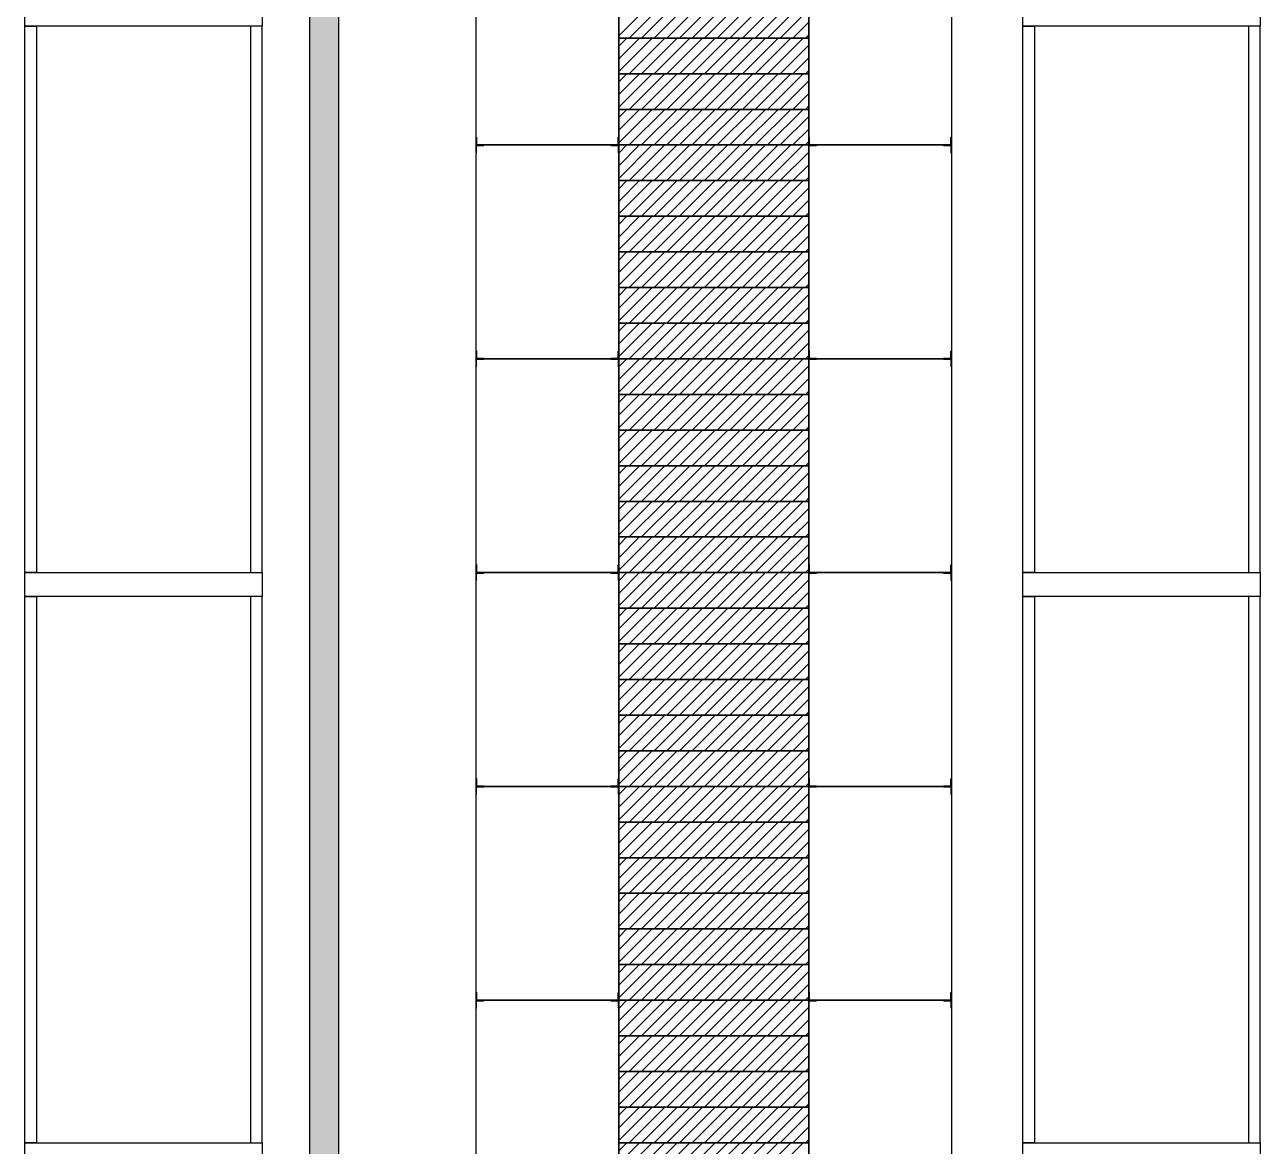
# Model space of a CAD drawing. Header units: millimetres. Extents: x 111.4 to 201.3, y 71.6 to 170.2.
# Drawn here: x 173.66 to 178.86, y 94.9 to 99.63 of the extents above; entities that cross this region are included whole.
import ezdxf

# ---------------------------------------------------------------- set-up
doc = ezdxf.new("R2010")
doc.units = ezdxf.units.MM
doc.layers.add('CIVIL-ARQ', color=8, linetype='Continuous')

msp = doc.modelspace()

# ---------------------------------------------------------------- hatches: boundary and pattern name
at = {"layer": 'CIVIL-ARQ'}
msp.add_hatch(color=256, dxfattribs=at).paths.add_polyline_path([(174.856796, 92.419852), (174.856796, 111.819852), (174.976796, 111.819852), (174.976796, 92.419852)])

# ---------------------------------------------------------------- linework, layer by layer
for p, q in [((174.856796, 92.419852), (174.856796, 111.819852)), ((174.976796, 111.819852), (174.976796, 92.419852)), ((173.656796, 99.619852), (173.656796, 99.719852)), ((174.656796, 99.719852), (174.656796, 99.619852)), ((176.156796, 99.569852), (176.156796, 99.719852)), ((176.156796, 99.579494), (176.297154, 99.719852)), ((176.200187, 99.569852), (176.350187, 99.719852)), ((176.25322, 99.569852), (176.40322, 99.719852)), ((176.306253, 99.569852), (176.456253, 99.719852)), ((176.359286, 99.569852), (176.509286, 99.719852)), ((176.412319, 99.569852), (176.562319, 99.719852)), ((176.465352, 99.569852), (176.615352, 99.719852)), ((176.518385, 99.569852), (176.668385, 99.719852)), ((176.571418, 99.569852), (176.721418, 99.719852)), ((176.624451, 99.569852), (176.774451, 99.719852)), ((176.677484, 99.569852), (176.827484, 99.719852)), ((176.730517, 99.569852), (176.880517, 99.719852)), ((176.78355, 99.569852), (176.93355, 99.719852)), ((176.836583, 99.569852), (176.956796, 99.690065)), ((176.956796, 99.719852), (176.956796, 99.569852)), ((177.856795, 99.619852), (177.856795, 99.719852)), ((178.856795, 99.719852), (178.856795, 99.619852)), ((176.889616, 99.569852), (176.956796, 99.637032)), ((174.656796, 99.619852), (173.656796, 99.619852)), ((173.656796, 97.319852), (173.656796, 99.619852)), ((173.656796, 99.619852), (173.706796, 99.619852)), ((173.706796, 99.619852), (173.706796, 97.319852)), ((174.606796, 99.619852), (174.606796, 97.319852)), ((174.656796, 99.619852), (174.606796, 99.619852)), ((174.656796, 97.319852), (174.656796, 99.619852)), ((176.942649, 99.569852), (176.956796, 99.583999)), ((178.856795, 99.619852), (177.856795, 99.619852)), ((177.856795, 97.319852), (177.856795, 99.619852)), ((177.856795, 99.619852), (177.906795, 99.619852)), ((177.906795, 99.619852), (177.906795, 97.319852)), ((178.806795, 99.619852), (178.806795, 97.319852)), ((178.856795, 99.619852), (178.806795, 99.619852)), ((178.856795, 97.319852), (178.856795, 99.619852)), ((176.156796, 99.419852), (176.156796, 99.569852)), ((176.156796, 99.569852), (176.956796, 99.569852)), ((176.156796, 99.53556), (176.191088, 99.569852)), ((176.156796, 99.482527), (176.244121, 99.569852)), ((176.156796, 99.429494), (176.297154, 99.569852)), ((176.956796, 99.569852), (176.156796, 99.569852)), ((176.156796, 99.569852), (176.156796, 99.569852)), ((176.200187, 99.419852), (176.350187, 99.569852)), ((176.25322, 99.419852), (176.40322, 99.569852)), ((176.306253, 99.419852), (176.456253, 99.569852)), ((176.359286, 99.419852), (176.509286, 99.569852)), ((176.412319, 99.419852), (176.562319, 99.569852)), ((176.465352, 99.419852), (176.615352, 99.569852)), ((176.518385, 99.419852), (176.668385, 99.569852)), ((176.571418, 99.419852), (176.721418, 99.569852)), ((176.624451, 99.419852), (176.774451, 99.569852)), ((176.677484, 99.419852), (176.827484, 99.569852)), ((176.730517, 99.419852), (176.880517, 99.569852)), ((176.78355, 99.419852), (176.93355, 99.569852)), ((176.836583, 99.419852), (176.956796, 99.540065)), ((176.956796, 99.569852), (176.956796, 99.419852)), ((176.889616, 99.419852), (176.956796, 99.487032)), ((176.942649, 99.419852), (176.956796, 99.433999)), ((176.156796, 99.269852), (176.156796, 99.419852)), ((176.156796, 99.419852), (176.956796, 99.419852)), ((176.156796, 99.38556), (176.191088, 99.419852)), ((176.156796, 99.332527), (176.244121, 99.419852)), ((176.156796, 99.279494), (176.297154, 99.419852)), ((176.956796, 99.419852), (176.156796, 99.419852)), ((176.156796, 99.419852), (176.156796, 99.419852)), ((176.200187, 99.269852), (176.350187, 99.419852)), ((176.25322, 99.269852), (176.40322, 99.419852)), ((176.306253, 99.269852), (176.456253, 99.419852)), ((176.359286, 99.269852), (176.509286, 99.419852)), ((176.412319, 99.269852), (176.562319, 99.419852)), ((176.465352, 99.269852), (176.615352, 99.419852)), ((176.518385, 99.269852), (176.668385, 99.419852)), ((176.571418, 99.269852), (176.721418, 99.419852)), ((176.624451, 99.269852), (176.774451, 99.419852)), ((176.677484, 99.269852), (176.827484, 99.419852)), ((176.730517, 99.269852), (176.880517, 99.419852)), ((176.78355, 99.269852), (176.93355, 99.419852)), ((176.836583, 99.269852), (176.956796, 99.390065)), ((176.956796, 99.419852), (176.956796, 99.269852)), ((176.889616, 99.269852), (176.956796, 99.337032)), ((176.156796, 99.119852), (176.156796, 99.269852)), ((176.156796, 99.269852), (176.956796, 99.269852)), ((176.156796, 99.23556), (176.191088, 99.269852)), ((176.156796, 99.182527), (176.244121, 99.269852)), ((176.156796, 99.129494), (176.297154, 99.269852)), ((176.956796, 99.269852), (176.156796, 99.269852)), ((176.156796, 99.269852), (176.156796, 99.269852)), ((176.200187, 99.119852), (176.350187, 99.269852)), ((176.25322, 99.119852), (176.40322, 99.269852)), ((176.306253, 99.119852), (176.456253, 99.269852)), ((176.359286, 99.119852), (176.509286, 99.269852)), ((176.412319, 99.119852), (176.562319, 99.269852)), ((176.465352, 99.119852), (176.615352, 99.269852)), ((176.518385, 99.119852), (176.668385, 99.269852)), ((176.571418, 99.119852), (176.721418, 99.269852)), ((176.624451, 99.119852), (176.774451, 99.269852)), ((176.677484, 99.119852), (176.827484, 99.269852)), ((176.730517, 99.119852), (176.880517, 99.269852)), ((176.78355, 99.119852), (176.93355, 99.269852)), ((176.942649, 99.269852), (176.956796, 99.283999)), ((176.956796, 99.269852), (176.956796, 99.119852)), ((176.836583, 99.119852), (176.956796, 99.240065)), ((176.889616, 99.119852), (176.956796, 99.187032)), ((176.156796, 98.969852), (176.156796, 99.119852)), ((176.156796, 99.119852), (176.956796, 99.119852)), ((176.156796, 99.08556), (176.191088, 99.119852)), ((176.156796, 99.032527), (176.244121, 99.119852)), ((176.156796, 98.979494), (176.297154, 99.119852)), ((176.956796, 99.119852), (176.156796, 99.119852)), ((176.156796, 99.119852), (176.156796, 99.119852)), ((176.200187, 98.969852), (176.350187, 99.119852)), ((176.25322, 98.969852), (176.40322, 99.119852)), ((176.306253, 98.969852), (176.456253, 99.119852)), ((176.359286, 98.969852), (176.509286, 99.119852)), ((176.412319, 98.969852), (176.562319, 99.119852)), ((176.465352, 98.969852), (176.615352, 99.119852)), ((176.518385, 98.969852), (176.668385, 99.119852)), ((176.571418, 98.969852), (176.721418, 99.119852)), ((176.624451, 98.969852), (176.774451, 99.119852)), ((176.677484, 98.969852), (176.827484, 99.119852)), ((176.730517, 98.969852), (176.880517, 99.119852)), ((176.78355, 98.969852), (176.93355, 99.119852)), ((176.942649, 99.119852), (176.956796, 99.133999)), ((176.956796, 99.119852), (176.956796, 98.969852)), ((176.836583, 98.969852), (176.956796, 99.090065)), ((176.889616, 98.969852), (176.956796, 99.037032)), ((176.156796, 98.819852), (176.156796, 98.969852)), ((176.156796, 98.969852), (176.956796, 98.969852)), ((176.156796, 98.93556), (176.191088, 98.969852)), ((176.156796, 98.882527), (176.244121, 98.969852)), ((176.156796, 98.829494), (176.297154, 98.969852)), ((176.956796, 98.969852), (176.156796, 98.969852)), ((176.156796, 98.969852), (176.156796, 98.969852)), ((176.200187, 98.819852), (176.350187, 98.969852)), ((176.25322, 98.819852), (176.40322, 98.969852)), ((176.306253, 98.819852), (176.456253, 98.969852)), ((176.359286, 98.819852), (176.509286, 98.969852)), ((176.412319, 98.819852), (176.562319, 98.969852)), ((176.465352, 98.819852), (176.615352, 98.969852)), ((176.518385, 98.819852), (176.668385, 98.969852)), ((176.571418, 98.819852), (176.721418, 98.969852)), ((176.624451, 98.819852), (176.774451, 98.969852)), ((176.677484, 98.819852), (176.827484, 98.969852)), ((176.730517, 98.819852), (176.880517, 98.969852)), ((176.78355, 98.819852), (176.93355, 98.969852)), ((176.942649, 98.969852), (176.956796, 98.983999)), ((176.956796, 98.969852), (176.956796, 98.819852)), ((176.836583, 98.819852), (176.956796, 98.940065)), ((176.889616, 98.819852), (176.956796, 98.887032)), ((176.156796, 98.669852), (176.156796, 98.819852)), ((176.156796, 98.819852), (176.956796, 98.819852)), ((176.156796, 98.78556), (176.191088, 98.819852)), ((176.156796, 98.732527), (176.244121, 98.819852)), ((176.156796, 98.679494), (176.297154, 98.819852)), ((176.956796, 98.819852), (176.156796, 98.819852)), ((176.156796, 98.819852), (176.156796, 98.819852)), ((176.200187, 98.669852), (176.350187, 98.819852)), ((176.25322, 98.669852), (176.40322, 98.819852)), ((176.306253, 98.669852), (176.456253, 98.819852)), ((176.359286, 98.669852), (176.509286, 98.819852)), ((176.412319, 98.669852), (176.562319, 98.819852)), ((176.465352, 98.669852), (176.615352, 98.819852)), ((176.518385, 98.669852), (176.668385, 98.819852)), ((176.571418, 98.669852), (176.721418, 98.819852)), ((176.624451, 98.669852), (176.774451, 98.819852)), ((176.677484, 98.669852), (176.827484, 98.819852)), ((176.730517, 98.669852), (176.880517, 98.819852)), ((176.78355, 98.669852), (176.93355, 98.819852)), ((176.942649, 98.819852), (176.956796, 98.833999)), ((176.956796, 98.819852), (176.956796, 98.669852)), ((176.836583, 98.669852), (176.956796, 98.790065)), ((176.889616, 98.669852), (176.956796, 98.737032)), ((176.156796, 98.519852), (176.156796, 98.669852)), ((176.156796, 98.669852), (176.956796, 98.669852)), ((176.156796, 98.63556), (176.191088, 98.669852)), ((176.156796, 98.582527), (176.244121, 98.669852)), ((176.156796, 98.529494), (176.297154, 98.669852)), ((176.956796, 98.669852), (176.156796, 98.669852)), ((176.156796, 98.669852), (176.156796, 98.669852)), ((176.200187, 98.519852), (176.350187, 98.669852)), ((176.25322, 98.519852), (176.40322, 98.669852)), ((176.306253, 98.519852), (176.456253, 98.669852)), ((176.359286, 98.519852), (176.509286, 98.669852)), ((176.412319, 98.519852), (176.562319, 98.669852)), ((176.465352, 98.519852), (176.615352, 98.669852)), ((176.518385, 98.519852), (176.668385, 98.669852)), ((176.571418, 98.519852), (176.721418, 98.669852)), ((176.624451, 98.519852), (176.774451, 98.669852)), ((176.677484, 98.519852), (176.827484, 98.669852)), ((176.730517, 98.519852), (176.880517, 98.669852)), ((176.78355, 98.519852), (176.93355, 98.669852)), ((176.942649, 98.669852), (176.956796, 98.683999)), ((176.956796, 98.669852), (176.956796, 98.519852)), ((176.836583, 98.519852), (176.956796, 98.640065)), ((176.889616, 98.519852), (176.956796, 98.587032)), ((176.156796, 98.369852), (176.156796, 98.519852)), ((176.156796, 98.519852), (176.956796, 98.519852)), ((176.156796, 98.48556), (176.191088, 98.519852)), ((176.156796, 98.432527), (176.244121, 98.519852)), ((176.156796, 98.379494), (176.297154, 98.519852)), ((176.956796, 98.519852), (176.156796, 98.519852)), ((176.156796, 98.519852), (176.156796, 98.519852)), ((176.200187, 98.369852), (176.350187, 98.519852)), ((176.25322, 98.369852), (176.40322, 98.519852)), ((176.306253, 98.369852), (176.456253, 98.519852)), ((176.359286, 98.369852), (176.509286, 98.519852)), ((176.412319, 98.369852), (176.562319, 98.519852)), ((176.465352, 98.369852), (176.615352, 98.519852)), ((176.518385, 98.369852), (176.668385, 98.519852)), ((176.571418, 98.369852), (176.721418, 98.519852)), ((176.624451, 98.369852), (176.774451, 98.519852)), ((176.677484, 98.369852), (176.827484, 98.519852)), ((176.730517, 98.369852), (176.880517, 98.519852)), ((176.78355, 98.369852), (176.93355, 98.519852)), ((176.836583, 98.369852), (176.956796, 98.490065)), ((176.942649, 98.519852), (176.956796, 98.533999)), ((176.956796, 98.519852), (176.956796, 98.369852)), ((176.889616, 98.369852), (176.956796, 98.437032)), ((176.942649, 98.369852), (176.956796, 98.383999)), ((176.156796, 98.219852), (176.156796, 98.369852)), ((176.156796, 98.369852), (176.956796, 98.369852)), ((176.156796, 98.33556), (176.191088, 98.369852)), ((176.156796, 98.282527), (176.244121, 98.369852)), ((176.156796, 98.229494), (176.297154, 98.369852)), ((176.956796, 98.369852), (176.156796, 98.369852)), ((176.156796, 98.369852), (176.156796, 98.369852)), ((176.200187, 98.219852), (176.350187, 98.369852)), ((176.25322, 98.219852), (176.40322, 98.369852)), ((176.306253, 98.219852), (176.456253, 98.369852)), ((176.359286, 98.219852), (176.509286, 98.369852)), ((176.412319, 98.219852), (176.562319, 98.369852)), ((176.465352, 98.219852), (176.615352, 98.369852)), ((176.518385, 98.219852), (176.668385, 98.369852)), ((176.571418, 98.219852), (176.721418, 98.369852)), ((176.624451, 98.219852), (176.774451, 98.369852)), ((176.677484, 98.219852), (176.827484, 98.369852)), ((176.730517, 98.219852), (176.880517, 98.369852)), ((176.78355, 98.219852), (176.93355, 98.369852)), ((176.836583, 98.219852), (176.956796, 98.340065)), ((176.956796, 98.369852), (176.956796, 98.219852)), ((176.889616, 98.219852), (176.956796, 98.287032)), ((176.942649, 98.219852), (176.956796, 98.233999)), ((176.956796, 98.219852), (176.156796, 98.219852)), ((176.156796, 98.219852), (176.156796, 98.219852)), ((176.156796, 98.069852), (176.156796, 98.219852)), ((176.156796, 98.219852), (176.956796, 98.219852)), ((176.156796, 98.18556), (176.191088, 98.219852)), ((176.156796, 98.132527), (176.244121, 98.219852)), ((176.156796, 98.079494), (176.297154, 98.219852)), ((176.200187, 98.069852), (176.350187, 98.219852)), ((176.25322, 98.069852), (176.40322, 98.219852)), ((176.306253, 98.069852), (176.456253, 98.219852)), ((176.359286, 98.069852), (176.509286, 98.219852)), ((176.412319, 98.069852), (176.562319, 98.219852)), ((176.465352, 98.069852), (176.615352, 98.219852)), ((176.518385, 98.069852), (176.668385, 98.219852)), ((176.571418, 98.069852), (176.721418, 98.219852)), ((176.624451, 98.069852), (176.774451, 98.219852)), ((176.677484, 98.069852), (176.827484, 98.219852)), ((176.730517, 98.069852), (176.880517, 98.219852)), ((176.78355, 98.069852), (176.93355, 98.219852)), ((176.836583, 98.069852), (176.956796, 98.190065)), ((176.956796, 98.219852), (176.956796, 98.069852)), ((176.889616, 98.069852), (176.956796, 98.137032)), ((176.942649, 98.069852), (176.956796, 98.083999)), ((176.156796, 97.919852), (176.156796, 98.069852)), ((176.156796, 98.069852), (176.956796, 98.069852)), ((176.156796, 98.03556), (176.191088, 98.069852)), ((176.156796, 97.982527), (176.244121, 98.069852)), ((176.156796, 97.929494), (176.297154, 98.069852)), ((176.956796, 98.069852), (176.156796, 98.069852)), ((176.156796, 98.069852), (176.156796, 98.069852)), ((176.200187, 97.919852), (176.350187, 98.069852)), ((176.25322, 97.919852), (176.40322, 98.069852)), ((176.306253, 97.919852), (176.456253, 98.069852)), ((176.359286, 97.919852), (176.509286, 98.069852)), ((176.412319, 97.919852), (176.562319, 98.069852)), ((176.465352, 97.919852), (176.615352, 98.069852)), ((176.518385, 97.919852), (176.668385, 98.069852)), ((176.571418, 97.919852), (176.721418, 98.069852)), ((176.624451, 97.919852), (176.774451, 98.069852)), ((176.677484, 97.919852), (176.827484, 98.069852)), ((176.730517, 97.919852), (176.880517, 98.069852)), ((176.78355, 97.919852), (176.93355, 98.069852)), ((176.836583, 97.919852), (176.956796, 98.040065)), ((176.956796, 98.069852), (176.956796, 97.919852)), ((176.889616, 97.919852), (176.956796, 97.987032)), ((176.156796, 97.769852), (176.156796, 97.919852)), ((176.156796, 97.919852), (176.956796, 97.919852)), ((176.156796, 97.88556), (176.191088, 97.919852)), ((176.156796, 97.832527), (176.244121, 97.919852)), ((176.156796, 97.779494), (176.297154, 97.919852)), ((176.956796, 97.919852), (176.156796, 97.919852)), ((176.156796, 97.919852), (176.156796, 97.919852)), ((176.200187, 97.769852), (176.350187, 97.919852)), ((176.25322, 97.769852), (176.40322, 97.919852)), ((176.306253, 97.769852), (176.456253, 97.919852)), ((176.359286, 97.769852), (176.509286, 97.919852)), ((176.412319, 97.769852), (176.562319, 97.919852)), ((176.465352, 97.769852), (176.615352, 97.919852)), ((176.518385, 97.769852), (176.668385, 97.919852)), ((176.571418, 97.769852), (176.721418, 97.919852)), ((176.624451, 97.769852), (176.774451, 97.919852)), ((176.677484, 97.769852), (176.827484, 97.919852)), ((176.730517, 97.769852), (176.880517, 97.919852)), ((176.78355, 97.769852), (176.93355, 97.919852)), ((176.942649, 97.919852), (176.956796, 97.933999)), ((176.956796, 97.919852), (176.956796, 97.769852)), ((176.836583, 97.769852), (176.956796, 97.890065)), ((176.889616, 97.769852), (176.956796, 97.837032)), ((176.156796, 97.619852), (176.156796, 97.769852)), ((176.156796, 97.769852), (176.956796, 97.769852)), ((176.156796, 97.73556), (176.191088, 97.769852)), ((176.156796, 97.682527), (176.244121, 97.769852)), ((176.156796, 97.629494), (176.297154, 97.769852)), ((176.956796, 97.769852), (176.156796, 97.769852)), ((176.156796, 97.769852), (176.156796, 97.769852)), ((176.200187, 97.619852), (176.350187, 97.769852)), ((176.25322, 97.619852), (176.40322, 97.769852)), ((176.306253, 97.619852), (176.456253, 97.769852)), ((176.359286, 97.619852), (176.509286, 97.769852)), ((176.412319, 97.619852), (176.562319, 97.769852)), ((176.465352, 97.619852), (176.615352, 97.769852)), ((176.518385, 97.619852), (176.668385, 97.769852)), ((176.571418, 97.619852), (176.721418, 97.769852)), ((176.624451, 97.619852), (176.774451, 97.769852)), ((176.677484, 97.619852), (176.827484, 97.769852)), ((176.730517, 97.619852), (176.880517, 97.769852)), ((176.78355, 97.619852), (176.93355, 97.769852)), ((176.942649, 97.769852), (176.956796, 97.783999)), ((176.956796, 97.769852), (176.956796, 97.619852)), ((176.836583, 97.619852), (176.956796, 97.740065)), ((176.889616, 97.619852), (176.956796, 97.687032)), ((176.156796, 97.469852), (176.156796, 97.619852)), ((176.156796, 97.619852), (176.956796, 97.619852)), ((176.156796, 97.58556), (176.191088, 97.619852)), ((176.156796, 97.532527), (176.244121, 97.619852)), ((176.156796, 97.479494), (176.297154, 97.619852)), ((176.956796, 97.619852), (176.156796, 97.619852)), ((176.156796, 97.619852), (176.156796, 97.619852)), ((176.200187, 97.469852), (176.350187, 97.619852)), ((176.25322, 97.469852), (176.40322, 97.619852)), ((176.306253, 97.469852), (176.456253, 97.619852)), ((176.359286, 97.469852), (176.509286, 97.619852)), ((176.412319, 97.469852), (176.562319, 97.619852)), ((176.465352, 97.469852), (176.615352, 97.619852)), ((176.518385, 97.469852), (176.668385, 97.619852)), ((176.571418, 97.469852), (176.721418, 97.619852)), ((176.624451, 97.469852), (176.774451, 97.619852)), ((176.677484, 97.469852), (176.827484, 97.619852)), ((176.730517, 97.469852), (176.880517, 97.619852)), ((176.78355, 97.469852), (176.93355, 97.619852)), ((176.942649, 97.619852), (176.956796, 97.633999)), ((176.956796, 97.619852), (176.956796, 97.469852)), ((176.836583, 97.469852), (176.956796, 97.590065)), ((176.889616, 97.469852), (176.956796, 97.537032)), ((176.156796, 97.319852), (176.156796, 97.469852)), ((176.156796, 97.469852), (176.956796, 97.469852)), ((176.156796, 97.43556), (176.191088, 97.469852)), ((176.156796, 97.382527), (176.244121, 97.469852)), ((176.156796, 97.329494), (176.297154, 97.469852)), ((176.956796, 97.469852), (176.156796, 97.469852)), ((176.156796, 97.469852), (176.156796, 97.469852)), ((176.200187, 97.319852), (176.350187, 97.469852)), ((176.25322, 97.319852), (176.40322, 97.469852)), ((176.306253, 97.319852), (176.456253, 97.469852)), ((176.359286, 97.319852), (176.509286, 97.469852)), ((176.412319, 97.319852), (176.562319, 97.469852)), ((176.465352, 97.319852), (176.615352, 97.469852)), ((176.518385, 97.319852), (176.668385, 97.469852)), ((176.571418, 97.319852), (176.721418, 97.469852)), ((176.624451, 97.319852), (176.774451, 97.469852)), ((176.677484, 97.319852), (176.827484, 97.469852)), ((176.730517, 97.319852), (176.880517, 97.469852)), ((176.78355, 97.319852), (176.93355, 97.469852)), ((176.942649, 97.469852), (176.956796, 97.483999)), ((176.956796, 97.469852), (176.956796, 97.319852)), ((176.836583, 97.319852), (176.956796, 97.440065)), ((176.889616, 97.319852), (176.956796, 97.387032)), ((173.706796, 97.319852), (173.656796, 97.319852)), ((173.656796, 97.219852), (173.656796, 97.319852)), ((173.656796, 97.319852), (174.656796, 97.319852)), ((174.606796, 97.319852), (174.656796, 97.319852)), ((174.656796, 97.319852), (174.656796, 97.219852)), ((176.956796, 97.319852), (176.156796, 97.319852)), ((176.156796, 97.319852), (176.156796, 97.319852)), ((176.156796, 97.169852), (176.156796, 97.319852)), ((176.156796, 97.319852), (176.956796, 97.319852)), ((176.156796, 97.28556), (176.191088, 97.319852)), ((176.156796, 97.232527), (176.244121, 97.319852)), ((176.156796, 97.179494), (176.297154, 97.319852)), ((176.200187, 97.169852), (176.350187, 97.319852)), ((176.25322, 97.169852), (176.40322, 97.319852)), ((176.306253, 97.169852), (176.456253, 97.319852)), ((176.359286, 97.169852), (176.509286, 97.319852)), ((176.412319, 97.169852), (176.562319, 97.319852)), ((176.465352, 97.169852), (176.615352, 97.319852)), ((176.518385, 97.169852), (176.668385, 97.319852)), ((176.571418, 97.169852), (176.721418, 97.319852)), ((176.624451, 97.169852), (176.774451, 97.319852)), ((176.677484, 97.169852), (176.827484, 97.319852)), ((176.730517, 97.169852), (176.880517, 97.319852)), ((176.78355, 97.169852), (176.93355, 97.319852)), ((176.942649, 97.319852), (176.956796, 97.333999)), ((176.956796, 97.319852), (176.956796, 97.169852)), ((177.906795, 97.319852), (177.856795, 97.319852)), ((177.856795, 97.219852), (177.856795, 97.319852)), ((177.856795, 97.319852), (178.856795, 97.319852)), ((178.806795, 97.319852), (178.856795, 97.319852)), ((178.856795, 97.319852), (178.856795, 97.219852)), ((176.836583, 97.169852), (176.956796, 97.290065)), ((174.656796, 97.219852), (173.656796, 97.219852)), ((173.656796, 94.919852), (173.656796, 97.219852)), ((173.656796, 97.219852), (173.706796, 97.219852)), ((173.706796, 97.219852), (173.706796, 94.919852)), ((174.606796, 97.219852), (174.606796, 94.919852)), ((174.656796, 97.219852), (174.606796, 97.219852)), ((174.656796, 94.919852), (174.656796, 97.219852)), ((176.889616, 97.169852), (176.956796, 97.237032)), ((178.856795, 97.219852), (177.856795, 97.219852)), ((177.856795, 94.919852), (177.856795, 97.219852)), ((177.856795, 97.219852), (177.906795, 97.219852)), ((177.906795, 97.219852), (177.906795, 94.919852)), ((178.806795, 97.219852), (178.806795, 94.919852)), ((178.856795, 97.219852), (178.806795, 97.219852)), ((178.856795, 94.919852), (178.856795, 97.219852)), ((176.156796, 97.019852), (176.156796, 97.169852)), ((176.156796, 97.169852), (176.956796, 97.169852)), ((176.156796, 97.13556), (176.191088, 97.169852)), ((176.156796, 97.082527), (176.244121, 97.169852)), ((176.156796, 97.029494), (176.297154, 97.169852)), ((176.956796, 97.169852), (176.156796, 97.169852)), ((176.156796, 97.169852), (176.156796, 97.169852)), ((176.200187, 97.019852), (176.350187, 97.169852)), ((176.25322, 97.019852), (176.40322, 97.169852)), ((176.306253, 97.019852), (176.456253, 97.169852)), ((176.359286, 97.019852), (176.509286, 97.169852)), ((176.412319, 97.019852), (176.562319, 97.169852)), ((176.465352, 97.019852), (176.615352, 97.169852)), ((176.518385, 97.019852), (176.668385, 97.169852)), ((176.571418, 97.019852), (176.721418, 97.169852)), ((176.624451, 97.019852), (176.774451, 97.169852)), ((176.677484, 97.019852), (176.827484, 97.169852)), ((176.730517, 97.019852), (176.880517, 97.169852)), ((176.78355, 97.019852), (176.93355, 97.169852)), ((176.836583, 97.019852), (176.956796, 97.140065)), ((176.942649, 97.169852), (176.956796, 97.183999)), ((176.956796, 97.169852), (176.956796, 97.019852)), ((176.889616, 97.019852), (176.956796, 97.087032)), ((176.942649, 97.019852), (176.956796, 97.033999)), ((176.156796, 96.869852), (176.156796, 97.019852)), ((176.156796, 97.019852), (176.956796, 97.019852)), ((176.156796, 96.98556), (176.191088, 97.019852)), ((176.156796, 96.932527), (176.244121, 97.019852)), ((176.156796, 96.879494), (176.297154, 97.019852)), ((176.956796, 97.019852), (176.156796, 97.019852)), ((176.156796, 97.019852), (176.156796, 97.019852)), ((176.200187, 96.869852), (176.350187, 97.019852)), ((176.25322, 96.869852), (176.40322, 97.019852)), ((176.306253, 96.869852), (176.456253, 97.019852)), ((176.359286, 96.869852), (176.509286, 97.019852)), ((176.412319, 96.869852), (176.562319, 97.019852)), ((176.465352, 96.869852), (176.615352, 97.019852)), ((176.518385, 96.869852), (176.668385, 97.019852)), ((176.571418, 96.869852), (176.721418, 97.019852)), ((176.624451, 96.869852), (176.774451, 97.019852)), ((176.677484, 96.869852), (176.827484, 97.019852)), ((176.730517, 96.869852), (176.880517, 97.019852)), ((176.78355, 96.869852), (176.93355, 97.019852)), ((176.836583, 96.869852), (176.956796, 96.990065)), ((176.956796, 97.019852), (176.956796, 96.869852)), ((176.889616, 96.869852), (176.956796, 96.937032)), ((176.942649, 96.869852), (176.956796, 96.883999)), ((176.156796, 96.719852), (176.156796, 96.869852)), ((176.156796, 96.869852), (176.956796, 96.869852)), ((176.156796, 96.83556), (176.191088, 96.869852)), ((176.156796, 96.782527), (176.244121, 96.869852)), ((176.156796, 96.729494), (176.297154, 96.869852)), ((176.956796, 96.869852), (176.156796, 96.869852)), ((176.156796, 96.869852), (176.156796, 96.869852)), ((176.200187, 96.719852), (176.350187, 96.869852)), ((176.25322, 96.719852), (176.40322, 96.869852)), ((176.306253, 96.719852), (176.456253, 96.869852)), ((176.359286, 96.719852), (176.509286, 96.869852)), ((176.412319, 96.719852), (176.562319, 96.869852)), ((176.465352, 96.719852), (176.615352, 96.869852)), ((176.518385, 96.719852), (176.668385, 96.869852)), ((176.571418, 96.719852), (176.721418, 96.869852)), ((176.624451, 96.719852), (176.774451, 96.869852)), ((176.677484, 96.719852), (176.827484, 96.869852)), ((176.730517, 96.719852), (176.880517, 96.869852)), ((176.78355, 96.719852), (176.93355, 96.869852)), ((176.836583, 96.719852), (176.956796, 96.840065)), ((176.956796, 96.869852), (176.956796, 96.719852)), ((176.889616, 96.719852), (176.956796, 96.787032)), ((176.942649, 96.719852), (176.956796, 96.733999)), ((176.156796, 96.569852), (176.156796, 96.719852)), ((176.156796, 96.719852), (176.956796, 96.719852)), ((176.156796, 96.68556), (176.191088, 96.719852)), ((176.156796, 96.632527), (176.244121, 96.719852)), ((176.156796, 96.579494), (176.297154, 96.719852)), ((176.956796, 96.719852), (176.156796, 96.719852)), ((176.156796, 96.719852), (176.156796, 96.719852)), ((176.200187, 96.569852), (176.350187, 96.719852)), ((176.25322, 96.569852), (176.40322, 96.719852)), ((176.306253, 96.569852), (176.456253, 96.719852)), ((176.359286, 96.569852), (176.509286, 96.719852)), ((176.412319, 96.569852), (176.562319, 96.719852)), ((176.465352, 96.569852), (176.615352, 96.719852)), ((176.518385, 96.569852), (176.668385, 96.719852)), ((176.571418, 96.569852), (176.721418, 96.719852)), ((176.624451, 96.569852), (176.774451, 96.719852)), ((176.677484, 96.569852), (176.827484, 96.719852)), ((176.730517, 96.569852), (176.880517, 96.719852)), ((176.78355, 96.569852), (176.93355, 96.719852)), ((176.836583, 96.569852), (176.956796, 96.690065)), ((176.956796, 96.719852), (176.956796, 96.569852)), ((176.889616, 96.569852), (176.956796, 96.637032)), ((176.156796, 96.419852), (176.156796, 96.569852)), ((176.156796, 96.569852), (176.956796, 96.569852)), ((176.156796, 96.53556), (176.191088, 96.569852)), ((176.156796, 96.482527), (176.244121, 96.569852)), ((176.156796, 96.429494), (176.297154, 96.569852)), ((176.956796, 96.569852), (176.156796, 96.569852)), ((176.156796, 96.569852), (176.156796, 96.569852)), ((176.200187, 96.419852), (176.350187, 96.569852)), ((176.25322, 96.419852), (176.40322, 96.569852)), ((176.306253, 96.419852), (176.456253, 96.569852)), ((176.359286, 96.419852), (176.509286, 96.569852)), ((176.412319, 96.419852), (176.562319, 96.569852)), ((176.465352, 96.419852), (176.615352, 96.569852)), ((176.518385, 96.419852), (176.668385, 96.569852)), ((176.571418, 96.419852), (176.721418, 96.569852)), ((176.624451, 96.419852), (176.774451, 96.569852)), ((176.677484, 96.419852), (176.827484, 96.569852)), ((176.730517, 96.419852), (176.880517, 96.569852)), ((176.78355, 96.419852), (176.93355, 96.569852)), ((176.942649, 96.569852), (176.956796, 96.583999)), ((176.956796, 96.569852), (176.956796, 96.419852)), ((176.836583, 96.419852), (176.956796, 96.540065)), ((176.889616, 96.419852), (176.956796, 96.487032)), ((176.156796, 96.269852), (176.156796, 96.419852)), ((176.156796, 96.419852), (176.956796, 96.419852)), ((176.156796, 96.38556), (176.191088, 96.419852)), ((176.156796, 96.332527), (176.244121, 96.419852)), ((176.156796, 96.279494), (176.297154, 96.419852)), ((176.956796, 96.419852), (176.156796, 96.419852)), ((176.156796, 96.419852), (176.156796, 96.419852)), ((176.200187, 96.269852), (176.350187, 96.419852)), ((176.25322, 96.269852), (176.40322, 96.419852)), ((176.306253, 96.269852), (176.456253, 96.419852)), ((176.359286, 96.269852), (176.509286, 96.419852)), ((176.412319, 96.269852), (176.562319, 96.419852)), ((176.465352, 96.269852), (176.615352, 96.419852)), ((176.518385, 96.269852), (176.668385, 96.419852)), ((176.571418, 96.269852), (176.721418, 96.419852)), ((176.624451, 96.269852), (176.774451, 96.419852)), ((176.677484, 96.269852), (176.827484, 96.419852)), ((176.730517, 96.269852), (176.880517, 96.419852)), ((176.78355, 96.269852), (176.93355, 96.419852)), ((176.942649, 96.419852), (176.956796, 96.433999)), ((176.956796, 96.419852), (176.956796, 96.269852)), ((176.836583, 96.269852), (176.956796, 96.390065)), ((176.889616, 96.269852), (176.956796, 96.337032)), ((176.156796, 96.119852), (176.156796, 96.269852)), ((176.156796, 96.269852), (176.956796, 96.269852)), ((176.156796, 96.23556), (176.191088, 96.269852)), ((176.156796, 96.182527), (176.244121, 96.269852)), ((176.156796, 96.129494), (176.297154, 96.269852)), ((176.956796, 96.269852), (176.156796, 96.269852)), ((176.156796, 96.269852), (176.156796, 96.269852)), ((176.200187, 96.119852), (176.350187, 96.269852)), ((176.25322, 96.119852), (176.40322, 96.269852)), ((176.306253, 96.119852), (176.456253, 96.269852)), ((176.359286, 96.119852), (176.509286, 96.269852)), ((176.412319, 96.119852), (176.562319, 96.269852)), ((176.465352, 96.119852), (176.615352, 96.269852)), ((176.518385, 96.119852), (176.668385, 96.269852)), ((176.571418, 96.119852), (176.721418, 96.269852)), ((176.624451, 96.119852), (176.774451, 96.269852)), ((176.677484, 96.119852), (176.827484, 96.269852)), ((176.730517, 96.119852), (176.880517, 96.269852)), ((176.78355, 96.119852), (176.93355, 96.269852)), ((176.942649, 96.269852), (176.956796, 96.283999)), ((176.956796, 96.269852), (176.956796, 96.119852)), ((176.836583, 96.119852), (176.956796, 96.240065)), ((176.889616, 96.119852), (176.956796, 96.187032)), ((176.156796, 95.969852), (176.156796, 96.119852)), ((176.156796, 96.119852), (176.956796, 96.119852)), ((176.156796, 96.08556), (176.191088, 96.119852)), ((176.156796, 96.032527), (176.244121, 96.119852)), ((176.156796, 95.979494), (176.297154, 96.119852)), ((176.956796, 96.119852), (176.156796, 96.119852)), ((176.156796, 96.119852), (176.156796, 96.119852)), ((176.200187, 95.969852), (176.350187, 96.119852)), ((176.25322, 95.969852), (176.40322, 96.119852)), ((176.306253, 95.969852), (176.456253, 96.119852)), ((176.359286, 95.969852), (176.509286, 96.119852)), ((176.412319, 95.969852), (176.562319, 96.119852)), ((176.465352, 95.969852), (176.615352, 96.119852)), ((176.518385, 95.969852), (176.668385, 96.119852)), ((176.571418, 95.969852), (176.721418, 96.119852)), ((176.624451, 95.969852), (176.774451, 96.119852)), ((176.677484, 95.969852), (176.827484, 96.119852)), ((176.730517, 95.969852), (176.880517, 96.119852)), ((176.78355, 95.969852), (176.93355, 96.119852)), ((176.942649, 96.119852), (176.956796, 96.133999)), ((176.956796, 96.119852), (176.956796, 95.969852)), ((176.836583, 95.969852), (176.956796, 96.090065)), ((176.889616, 95.969852), (176.956796, 96.037032)), ((176.156796, 95.819852), (176.156796, 95.969852)), ((176.156796, 95.969852), (176.956796, 95.969852)), ((176.156796, 95.93556), (176.191088, 95.969852)), ((176.156796, 95.882527), (176.244121, 95.969852)), ((176.156796, 95.829494), (176.297154, 95.969852)), ((176.956796, 95.969852), (176.156796, 95.969852)), ((176.156796, 95.969852), (176.156796, 95.969852)), ((176.200187, 95.819852), (176.350187, 95.969852)), ((176.25322, 95.819852), (176.40322, 95.969852)), ((176.306253, 95.819852), (176.456253, 95.969852)), ((176.359286, 95.819852), (176.509286, 95.969852)), ((176.412319, 95.819852), (176.562319, 95.969852)), ((176.465352, 95.819852), (176.615352, 95.969852)), ((176.518385, 95.819852), (176.668385, 95.969852)), ((176.571418, 95.819852), (176.721418, 95.969852)), ((176.624451, 95.819852), (176.774451, 95.969852)), ((176.677484, 95.819852), (176.827484, 95.969852)), ((176.730517, 95.819852), (176.880517, 95.969852)), ((176.78355, 95.819852), (176.93355, 95.969852)), ((176.836583, 95.819852), (176.956796, 95.940065)), ((176.942649, 95.969852), (176.956796, 95.983999)), ((176.956796, 95.969852), (176.956796, 95.819852)), ((176.889616, 95.819852), (176.956796, 95.887032)), ((176.156796, 95.669852), (176.156796, 95.819852)), ((176.156796, 95.819852), (176.956796, 95.819852)), ((176.156796, 95.78556), (176.191088, 95.819852)), ((176.156796, 95.732527), (176.244121, 95.819852)), ((176.156796, 95.679494), (176.297154, 95.819852)), ((176.956796, 95.819852), (176.156796, 95.819852)), ((176.156796, 95.819852), (176.156796, 95.819852)), ((176.200187, 95.669852), (176.350187, 95.819852)), ((176.25322, 95.669852), (176.40322, 95.819852)), ((176.306253, 95.669852), (176.456253, 95.819852)), ((176.359286, 95.669852), (176.509286, 95.819852)), ((176.412319, 95.669852), (176.562319, 95.819852)), ((176.465352, 95.669852), (176.615352, 95.819852)), ((176.518385, 95.669852), (176.668385, 95.819852)), ((176.571418, 95.669852), (176.721418, 95.819852)), ((176.624451, 95.669852), (176.774451, 95.819852)), ((176.677484, 95.669852), (176.827484, 95.819852)), ((176.730517, 95.669852), (176.880517, 95.819852)), ((176.78355, 95.669852), (176.93355, 95.819852)), ((176.836583, 95.669852), (176.956796, 95.790065)), ((176.942649, 95.819852), (176.956796, 95.833999)), ((176.956796, 95.819852), (176.956796, 95.669852)), ((176.889616, 95.669852), (176.956796, 95.737032)), ((176.942649, 95.669852), (176.956796, 95.683999)), ((176.156796, 95.519852), (176.156796, 95.669852)), ((176.156796, 95.669852), (176.956796, 95.669852)), ((176.156796, 95.63556), (176.191088, 95.669852)), ((176.156796, 95.582527), (176.244121, 95.669852)), ((176.156796, 95.529494), (176.297154, 95.669852)), ((176.956796, 95.669852), (176.156796, 95.669852)), ((176.156796, 95.669852), (176.156796, 95.669852)), ((176.200187, 95.519852), (176.350187, 95.669852)), ((176.25322, 95.519852), (176.40322, 95.669852)), ((176.306253, 95.519852), (176.456253, 95.669852)), ((176.359286, 95.519852), (176.509286, 95.669852)), ((176.412319, 95.519852), (176.562319, 95.669852)), ((176.465352, 95.519852), (176.615352, 95.669852)), ((176.518385, 95.519852), (176.668385, 95.669852)), ((176.571418, 95.519852), (176.721418, 95.669852)), ((176.624451, 95.519852), (176.774451, 95.669852)), ((176.677484, 95.519852), (176.827484, 95.669852)), ((176.730517, 95.519852), (176.880517, 95.669852)), ((176.78355, 95.519852), (176.93355, 95.669852)), ((176.836583, 95.519852), (176.956796, 95.640065)), ((176.956796, 95.669852), (176.956796, 95.519852)), ((176.889616, 95.519852), (176.956796, 95.587032)), ((176.942649, 95.519852), (176.956796, 95.533999)), ((176.156796, 95.369852), (176.156796, 95.519852)), ((176.156796, 95.519852), (176.956796, 95.519852)), ((176.156796, 95.48556), (176.191088, 95.519852)), ((176.156796, 95.432527), (176.244121, 95.519852)), ((176.156796, 95.379494), (176.297154, 95.519852)), ((176.956796, 95.519852), (176.156796, 95.519852)), ((176.156796, 95.519852), (176.156796, 95.519852)), ((176.200187, 95.369852), (176.350187, 95.519852)), ((176.25322, 95.369852), (176.40322, 95.519852)), ((176.306253, 95.369852), (176.456253, 95.519852)), ((176.359286, 95.369852), (176.509286, 95.519852)), ((176.412319, 95.369852), (176.562319, 95.519852)), ((176.465352, 95.369852), (176.615352, 95.519852)), ((176.518385, 95.369852), (176.668385, 95.519852)), ((176.571418, 95.369852), (176.721418, 95.519852)), ((176.624451, 95.369852), (176.774451, 95.519852)), ((176.677484, 95.369852), (176.827484, 95.519852)), ((176.730517, 95.369852), (176.880517, 95.519852)), ((176.78355, 95.369852), (176.93355, 95.519852)), ((176.836583, 95.369852), (176.956796, 95.490065)), ((176.956796, 95.519852), (176.956796, 95.369852)), ((176.889616, 95.369852), (176.956796, 95.437032)), ((176.156796, 95.219852), (176.156796, 95.369852)), ((176.156796, 95.369852), (176.956796, 95.369852)), ((176.156796, 95.33556), (176.191088, 95.369852)), ((176.156796, 95.282527), (176.244121, 95.369852)), ((176.156796, 95.229494), (176.297154, 95.369852)), ((176.956796, 95.369852), (176.156796, 95.369852)), ((176.156796, 95.369852), (176.156796, 95.369852)), ((176.200187, 95.219852), (176.350187, 95.369852)), ((176.25322, 95.219852), (176.40322, 95.369852)), ((176.306253, 95.219852), (176.456253, 95.369852)), ((176.359286, 95.219852), (176.509286, 95.369852)), ((176.412319, 95.219852), (176.562319, 95.369852)), ((176.465352, 95.219852), (176.615352, 95.369852)), ((176.518385, 95.219852), (176.668385, 95.369852)), ((176.571418, 95.219852), (176.721418, 95.369852)), ((176.624451, 95.219852), (176.774451, 95.369852)), ((176.677484, 95.219852), (176.827484, 95.369852)), ((176.730517, 95.219852), (176.880517, 95.369852)), ((176.78355, 95.219852), (176.93355, 95.369852)), ((176.942649, 95.369852), (176.956796, 95.383999)), ((176.956796, 95.369852), (176.956796, 95.219852)), ((176.836583, 95.219852), (176.956796, 95.340065)), ((176.889616, 95.219852), (176.956796, 95.287032)), ((176.156796, 95.069852), (176.156796, 95.219852)), ((176.156796, 95.219852), (176.956796, 95.219852)), ((176.156796, 95.18556), (176.191088, 95.219852)), ((176.156796, 95.132527), (176.244121, 95.219852)), ((176.156796, 95.079494), (176.297154, 95.219852)), ((176.956796, 95.219852), (176.156796, 95.219852)), ((176.156796, 95.219852), (176.156796, 95.219852)), ((176.200187, 95.069852), (176.350187, 95.219852)), ((176.25322, 95.069852), (176.40322, 95.219852)), ((176.306253, 95.069852), (176.456253, 95.219852)), ((176.359286, 95.069852), (176.509286, 95.219852)), ((176.412319, 95.069852), (176.562319, 95.219852)), ((176.465352, 95.069852), (176.615352, 95.219852)), ((176.518385, 95.069852), (176.668385, 95.219852)), ((176.571418, 95.069852), (176.721418, 95.219852)), ((176.624451, 95.069852), (176.774451, 95.219852)), ((176.677484, 95.069852), (176.827484, 95.219852)), ((176.730517, 95.069852), (176.880517, 95.219852)), ((176.78355, 95.069852), (176.93355, 95.219852)), ((176.942649, 95.219852), (176.956796, 95.233999)), ((176.956796, 95.219852), (176.956796, 95.069852)), ((176.836583, 95.069852), (176.956796, 95.190065)), ((176.889616, 95.069852), (176.956796, 95.137032)), ((176.156796, 94.919852), (176.156796, 95.069852)), ((176.156796, 95.069852), (176.956796, 95.069852)), ((176.156796, 95.03556), (176.191088, 95.069852)), ((176.156796, 94.982527), (176.244121, 95.069852)), ((176.156796, 94.929494), (176.297154, 95.069852)), ((176.956796, 95.069852), (176.156796, 95.069852)), ((176.156796, 95.069852), (176.156796, 95.069852)), ((176.200187, 94.919852), (176.350187, 95.069852)), ((176.25322, 94.919852), (176.40322, 95.069852)), ((176.306253, 94.919852), (176.456253, 95.069852)), ((176.359286, 94.919852), (176.509286, 95.069852)), ((176.412319, 94.919852), (176.562319, 95.069852)), ((176.465352, 94.919852), (176.615352, 95.069852)), ((176.518385, 94.919852), (176.668385, 95.069852)), ((176.571418, 94.919852), (176.721418, 95.069852)), ((176.624451, 94.919852), (176.774451, 95.069852)), ((176.677484, 94.919852), (176.827484, 95.069852)), ((176.730517, 94.919852), (176.880517, 95.069852)), ((176.78355, 94.919852), (176.93355, 95.069852)), ((176.942649, 95.069852), (176.956796, 95.083999)), ((176.956796, 95.069852), (176.956796, 94.919852)), ((176.836583, 94.919852), (176.956796, 95.040065)), ((176.889616, 94.919852), (176.956796, 94.987032)), ((173.706796, 94.919852), (173.656796, 94.919852)), ((173.656796, 94.819852), (173.656796, 94.919852)), ((173.656796, 94.919852), (174.656796, 94.919852)), ((174.606796, 94.919852), (174.656796, 94.919852)), ((174.656796, 94.919852), (174.656796, 94.819852)), ((176.156796, 94.769852), (176.156796, 94.919852)), ((176.156796, 94.919852), (176.956796, 94.919852)), ((176.156796, 94.88556), (176.191088, 94.919852)), ((176.156796, 94.832527), (176.244121, 94.919852)), ((176.156796, 94.779494), (176.297154, 94.919852)), ((176.956796, 94.919852), (176.156796, 94.919852)), ((176.156796, 94.919852), (176.156796, 94.919852)), ((176.200187, 94.769852), (176.350187, 94.919852)), ((176.25322, 94.769852), (176.40322, 94.919852)), ((176.306253, 94.769852), (176.456253, 94.919852)), ((176.359286, 94.769852), (176.509286, 94.919852)), ((176.412319, 94.769852), (176.562319, 94.919852)), ((176.465352, 94.769852), (176.615352, 94.919852)), ((176.518385, 94.769852), (176.668385, 94.919852)), ((176.571418, 94.769852), (176.721418, 94.919852)), ((176.624451, 94.769852), (176.774451, 94.919852)), ((176.677484, 94.769852), (176.827484, 94.919852)), ((176.730517, 94.769852), (176.880517, 94.919852)), ((176.78355, 94.769852), (176.93355, 94.919852)), ((176.942649, 94.919852), (176.956796, 94.933999)), ((176.956796, 94.919852), (176.956796, 94.769852)), ((177.906795, 94.919852), (177.856795, 94.919852)), ((177.856795, 94.819852), (177.856795, 94.919852)), ((177.856795, 94.919852), (178.856795, 94.919852)), ((178.806795, 94.919852), (178.856795, 94.919852)), ((178.856795, 94.919852), (178.856795, 94.819852))]:
    msp.add_line(p, q, dxfattribs=at)
for points in [[(176.156796, 100.019852), (176.156796, 99.119852), (175.556796, 99.119852), (175.556796, 100.019852), (176.156796, 100.019852)], [(177.556796, 100.019852), (177.556796, 99.119852), (176.956796, 99.119852), (176.956796, 100.019852), (177.556796, 100.019852)], [(175.556796, 99.119852), (175.556796, 99.153352), (175.558796, 99.153352), (175.558796, 99.121852), (175.589296, 99.121852), (175.589296, 99.119852), (175.556796, 99.119852)], [(176.156796, 99.119852), (176.156796, 98.219852), (175.556796, 98.219852), (175.556796, 99.119852), (176.156796, 99.119852)], [(175.556796, 99.119852), (175.556796, 99.086352), (175.558796, 99.086352), (175.558796, 99.117852), (175.589296, 99.117852), (175.589296, 99.119852), (175.556796, 99.119852)], [(176.156796, 99.119852), (176.123296, 99.119852), (176.123296, 99.121852), (176.154796, 99.121852), (176.154796, 99.152352), (176.156796, 99.152352), (176.156796, 99.119852)], [(176.156796, 99.119852), (176.123296, 99.119852), (176.123296, 99.117852), (176.154796, 99.117852), (176.154796, 99.087352), (176.156796, 99.087352), (176.156796, 99.119852)], [(176.956796, 99.119852), (176.956796, 99.153352), (176.958796, 99.153352), (176.958796, 99.121852), (176.989296, 99.121852), (176.989296, 99.119852), (176.956796, 99.119852)], [(177.556796, 99.119852), (177.556796, 98.219852), (176.956796, 98.219852), (176.956796, 99.119852), (177.556796, 99.119852)], [(176.956796, 99.119852), (176.956796, 99.086352), (176.958796, 99.086352), (176.958796, 99.117852), (176.989296, 99.117852), (176.989296, 99.119852), (176.956796, 99.119852)], [(177.556796, 99.119852), (177.523296, 99.119852), (177.523296, 99.121852), (177.554796, 99.121852), (177.554796, 99.152352), (177.556796, 99.152352), (177.556796, 99.119852)], [(177.556796, 99.119852), (177.523296, 99.119852), (177.523296, 99.117852), (177.554796, 99.117852), (177.554796, 99.087352), (177.556796, 99.087352), (177.556796, 99.119852)], [(175.556796, 98.219852), (175.556796, 98.253352), (175.558796, 98.253352), (175.558796, 98.221852), (175.589296, 98.221852), (175.589296, 98.219852), (175.556796, 98.219852)], [(176.156796, 98.219852), (176.123296, 98.219852), (176.123296, 98.221852), (176.154796, 98.221852), (176.154796, 98.252352), (176.156796, 98.252352), (176.156796, 98.219852)], [(176.956796, 98.219852), (176.956796, 98.253352), (176.958796, 98.253352), (176.958796, 98.221852), (176.989296, 98.221852), (176.989296, 98.219852), (176.956796, 98.219852)], [(177.556796, 98.219852), (177.523296, 98.219852), (177.523296, 98.221852), (177.554796, 98.221852), (177.554796, 98.252352), (177.556796, 98.252352), (177.556796, 98.219852)], [(176.156796, 98.219852), (176.156796, 97.319852), (175.556796, 97.319852), (175.556796, 98.219852), (176.156796, 98.219852)], [(175.556796, 98.219852), (175.556796, 98.186352), (175.558796, 98.186352), (175.558796, 98.217852), (175.589296, 98.217852), (175.589296, 98.219852), (175.556796, 98.219852)], [(176.156796, 98.219852), (176.123296, 98.219852), (176.123296, 98.217852), (176.154796, 98.217852), (176.154796, 98.187352), (176.156796, 98.187352), (176.156796, 98.219852)], [(177.556796, 98.219852), (177.556796, 97.319852), (176.956796, 97.319852), (176.956796, 98.219852), (177.556796, 98.219852)], [(176.956796, 98.219852), (176.956796, 98.186352), (176.958796, 98.186352), (176.958796, 98.217852), (176.989296, 98.217852), (176.989296, 98.219852), (176.956796, 98.219852)], [(177.556796, 98.219852), (177.523296, 98.219852), (177.523296, 98.217852), (177.554796, 98.217852), (177.554796, 98.187352), (177.556796, 98.187352), (177.556796, 98.219852)], [(175.556796, 97.319852), (175.556796, 97.353352), (175.558796, 97.353352), (175.558796, 97.321852), (175.589296, 97.321852), (175.589296, 97.319852), (175.556796, 97.319852)], [(176.156796, 97.319852), (176.123296, 97.319852), (176.123296, 97.321852), (176.154796, 97.321852), (176.154796, 97.352352), (176.156796, 97.352352), (176.156796, 97.319852)], [(176.956796, 97.319852), (176.956796, 97.353352), (176.958796, 97.353352), (176.958796, 97.321852), (176.989296, 97.321852), (176.989296, 97.319852), (176.956796, 97.319852)], [(177.556796, 97.319852), (177.523296, 97.319852), (177.523296, 97.321852), (177.554796, 97.321852), (177.554796, 97.352352), (177.556796, 97.352352), (177.556796, 97.319852)], [(176.156796, 97.319852), (176.156796, 96.419852), (175.556796, 96.419852), (175.556796, 97.319852), (176.156796, 97.319852)], [(175.556796, 97.319852), (175.556796, 97.286352), (175.558796, 97.286352), (175.558796, 97.317852), (175.589296, 97.317852), (175.589296, 97.319852), (175.556796, 97.319852)], [(176.156796, 97.319852), (176.123296, 97.319852), (176.123296, 97.317852), (176.154796, 97.317852), (176.154796, 97.287352), (176.156796, 97.287352), (176.156796, 97.319852)], [(177.556796, 97.319852), (177.556796, 96.419852), (176.956796, 96.419852), (176.956796, 97.319852), (177.556796, 97.319852)], [(176.956796, 97.319852), (176.956796, 97.286352), (176.958796, 97.286352), (176.958796, 97.317852), (176.989296, 97.317852), (176.989296, 97.319852), (176.956796, 97.319852)], [(177.556796, 97.319852), (177.523296, 97.319852), (177.523296, 97.317852), (177.554796, 97.317852), (177.554796, 97.287352), (177.556796, 97.287352), (177.556796, 97.319852)], [(175.556796, 96.419852), (175.556796, 96.453352), (175.558796, 96.453352), (175.558796, 96.421852), (175.589296, 96.421852), (175.589296, 96.419852), (175.556796, 96.419852)], [(176.156796, 96.419852), (176.156796, 95.519852), (175.556796, 95.519852), (175.556796, 96.419852), (176.156796, 96.419852)], [(175.556796, 96.419852), (175.556796, 96.386352), (175.558796, 96.386352), (175.558796, 96.417852), (175.589296, 96.417852), (175.589296, 96.419852), (175.556796, 96.419852)], [(176.156796, 96.419852), (176.123296, 96.419852), (176.123296, 96.421852), (176.154796, 96.421852), (176.154796, 96.452352), (176.156796, 96.452352), (176.156796, 96.419852)], [(176.156796, 96.419852), (176.123296, 96.419852), (176.123296, 96.417852), (176.154796, 96.417852), (176.154796, 96.387352), (176.156796, 96.387352), (176.156796, 96.419852)], [(176.956796, 96.419852), (176.956796, 96.453352), (176.958796, 96.453352), (176.958796, 96.421852), (176.989296, 96.421852), (176.989296, 96.419852), (176.956796, 96.419852)], [(177.556796, 96.419852), (177.556796, 95.519852), (176.956796, 95.519852), (176.956796, 96.419852), (177.556796, 96.419852)], [(176.956796, 96.419852), (176.956796, 96.386352), (176.958796, 96.386352), (176.958796, 96.417852), (176.989296, 96.417852), (176.989296, 96.419852), (176.956796, 96.419852)], [(177.556796, 96.419852), (177.523296, 96.419852), (177.523296, 96.421852), (177.554796, 96.421852), (177.554796, 96.452352), (177.556796, 96.452352), (177.556796, 96.419852)], [(177.556796, 96.419852), (177.523296, 96.419852), (177.523296, 96.417852), (177.554796, 96.417852), (177.554796, 96.387352), (177.556796, 96.387352), (177.556796, 96.419852)], [(175.556796, 95.519852), (175.556796, 95.553352), (175.558796, 95.553352), (175.558796, 95.521852), (175.589296, 95.521852), (175.589296, 95.519852), (175.556796, 95.519852)], [(176.156796, 95.519852), (176.123296, 95.519852), (176.123296, 95.521852), (176.154796, 95.521852), (176.154796, 95.552352), (176.156796, 95.552352), (176.156796, 95.519852)], [(176.956796, 95.519852), (176.956796, 95.553352), (176.958796, 95.553352), (176.958796, 95.521852), (176.989296, 95.521852), (176.989296, 95.519852), (176.956796, 95.519852)], [(177.556796, 95.519852), (177.523296, 95.519852), (177.523296, 95.521852), (177.554796, 95.521852), (177.554796, 95.552352), (177.556796, 95.552352), (177.556796, 95.519852)], [(176.156796, 95.519852), (176.156796, 94.619852), (175.556796, 94.619852), (175.556796, 95.519852), (176.156796, 95.519852)], [(175.556796, 95.519852), (175.556796, 95.486352), (175.558796, 95.486352), (175.558796, 95.517852), (175.589296, 95.517852), (175.589296, 95.519852), (175.556796, 95.519852)], [(176.156796, 95.519852), (176.123296, 95.519852), (176.123296, 95.517852), (176.154796, 95.517852), (176.154796, 95.487352), (176.156796, 95.487352), (176.156796, 95.519852)], [(177.556796, 95.519852), (177.556796, 94.619852), (176.956796, 94.619852), (176.956796, 95.519852), (177.556796, 95.519852)], [(176.956796, 95.519852), (176.956796, 95.486352), (176.958796, 95.486352), (176.958796, 95.517852), (176.989296, 95.517852), (176.989296, 95.519852), (176.956796, 95.519852)], [(177.556796, 95.519852), (177.523296, 95.519852), (177.523296, 95.517852), (177.554796, 95.517852), (177.554796, 95.487352), (177.556796, 95.487352), (177.556796, 95.519852)]]:
    msp.add_lwpolyline(points, dxfattribs=at)

doc.saveas('drawing.dxf')
